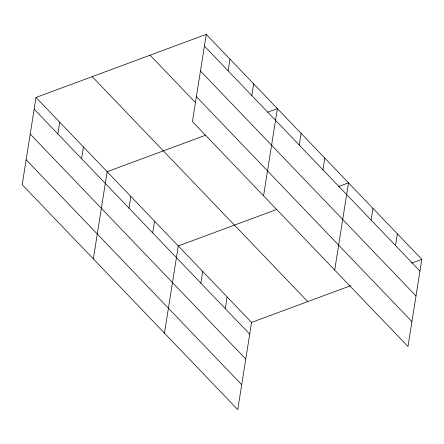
<?xml version="1.0" encoding="UTF-8"?>
<svg xmlns="http://www.w3.org/2000/svg" width="444" height="444" viewBox="0 0 444 444"><rect width="100%" height="100%" fill="white"/><g stroke="black" fill="none" stroke-linecap="round" stroke-linejoin="round"><path stroke-width="0.67" d="M36.014 97.464L22.2 184.671L237.756 409.634L251.57 322.422L36.014 97.464L206.244 34.366L421.8 259.329L407.986 346.536L192.43 121.578L206.244 34.366M57.87 133.916L59.724 122.211M81.579 158.658L83.433 146.953M93.334 258.908L107.148 171.7L205.766 135.148M129.004 208.153L130.858 196.448M152.714 232.895L154.568 221.19M164.469 333.144L178.283 245.937L276.901 209.385M228.099 70.818L229.953 59.113M200.855 283.139L202.708 271.434M251.809 95.565L253.668 83.861M225.286 308.636L227.139 296.925M263.564 195.815L277.378 108.602L267.804 112.154M299.234 145.055L301.088 133.35M322.943 169.802L324.797 158.097M334.698 270.052L348.512 182.839L338.295 186.624M371.084 220.041L372.938 208.336M395.515 245.538L397.369 233.833M251.57 322.422L350.832 285.631M411.588 263.114L421.8 259.329M204.39 46.071L419.946 271.034M200.444 70.99L416 295.948M196.376 96.659L411.932 321.623M150.066 55.189L195.593 102.697M92.191 76.64L307.748 301.604M34.16 109.169L249.717 334.127M30.214 134.082L245.771 359.046M26.146 159.757L241.703 384.715"/></g></svg>
